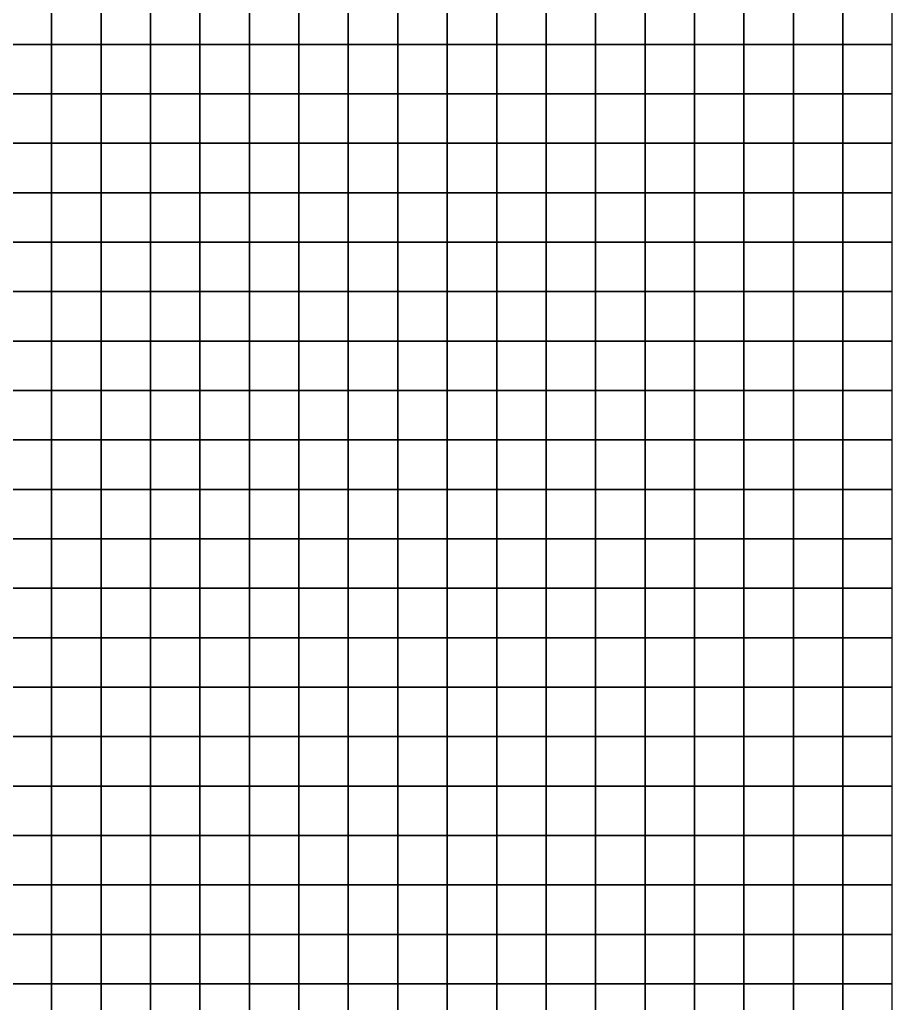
# Model space of a CAD drawing. Header units: metres. Extents: x 0 to 700, y 0 to 800.
# Drawn here: x 523.5 to 700, y 196.1 to 395 of the extents above; entities that cross this region are included whole.
import ezdxf

# ---------------------------------------------------------------- set-up
doc = ezdxf.new("R2010")
doc.units = ezdxf.units.M

msp = doc.modelspace()

# ---------------------------------------------------------------- linework, layer by layer
at = {"layer": 'C2'}
for points in [[(520, 390, -285.39), (530, 390, -283.79), (530, 400, -284.61), (520, 400, -285.98)], [(530, 390, -283.79), (540, 390, -280.27), (540, 400, -281.49), (530, 400, -284.61)], [(540, 390, -280.27), (550, 390, -278.5), (550, 400, -279.93), (540, 400, -281.49)], [(550, 390, -278.5), (560, 390, -279.4), (560, 400, -280.93), (550, 400, -279.93)], [(560, 390, -279.4), (570, 390, -282.49), (570, 400, -283.86), (560, 400, -280.93)], [(570, 390, -282.49), (580, 390, -282.99), (580, 400, -284.33), (570, 400, -283.86)], [(580, 390, -282.99), (590, 390, -281.02), (590, 400, -282.37), (580, 400, -284.33)], [(590, 390, -281.02), (600, 390, -280.35), (600, 400, -281.63), (590, 400, -282.37)], [(600, 390, -280.35), (610, 390, -281.85), (610, 400, -283.09), (600, 400, -281.63)], [(610, 390, -281.85), (620, 390, -284.68), (620, 400, -285.9), (610, 400, -283.09)], [(620, 390, -284.68), (630, 390, -284.53), (630, 400, -285.77), (620, 400, -285.9)], [(630, 390, -284.53), (640, 390, -281.28), (640, 400, -282.69), (630, 400, -285.77)], [(640, 390, -281.28), (650, 390, -280.18), (650, 400, -281.5), (640, 400, -282.69)], [(650, 390, -280.18), (660, 390, -282.31), (660, 400, -283.35), (650, 400, -281.5)], [(660, 390, -282.31), (670, 390, -286.59), (670, 400, -287.1), (660, 400, -283.35)], [(670, 390, -286.59), (680, 390, -289.71), (680, 400, -289.64), (670, 400, -287.1)], [(680, 390, -289.71), (690, 390, -291.32), (690, 400, -290.68), (680, 400, -289.64)], [(690, 390, -291.32), (700, 390, -294.46), (700, 400, -293.25), (690, 400, -290.68)], [(520, 380, -284.11), (530, 380, -282.2), (530, 390, -283.79), (520, 390, -285.39)], [(530, 380, -282.2), (540, 380, -278.57), (540, 390, -280.27), (530, 390, -283.79)], [(540, 380, -278.57), (550, 380, -276.51), (550, 390, -278.5), (540, 390, -280.27)], [(550, 380, -276.51), (560, 380, -276.92), (560, 390, -279.4), (550, 390, -278.5)], [(560, 380, -276.92), (570, 380, -279.39), (570, 390, -282.49), (560, 390, -279.4)], [(570, 380, -279.39), (580, 380, -279.75), (580, 390, -282.99), (570, 390, -282.49)], [(580, 380, -279.75), (590, 380, -278.1), (590, 390, -281.02), (580, 390, -282.99)], [(590, 380, -278.1), (600, 380, -277.62), (600, 390, -280.35), (590, 390, -281.02)], [(600, 380, -277.62), (610, 380, -278.97), (610, 390, -281.85), (600, 390, -280.35)], [(610, 380, -278.97), (620, 380, -281.42), (620, 390, -284.68), (610, 390, -281.85)], [(620, 380, -281.42), (630, 380, -281.34), (630, 390, -284.53), (620, 390, -284.68)], [(630, 380, -281.34), (640, 380, -278.61), (640, 390, -281.28), (630, 390, -284.53)], [(640, 380, -278.61), (650, 380, -277.99), (650, 390, -280.18), (640, 390, -281.28)], [(650, 380, -277.99), (660, 380, -280.59), (660, 390, -282.31), (650, 390, -280.18)], [(660, 380, -280.59), (670, 380, -285.43), (670, 390, -286.59), (660, 390, -282.31)], [(670, 380, -285.43), (680, 380, -289.31), (680, 390, -289.71), (670, 390, -286.59)], [(680, 380, -289.31), (690, 380, -291.93), (690, 390, -291.32), (680, 390, -289.71)], [(690, 380, -291.93), (700, 380, -295.83), (700, 390, -294.46), (690, 390, -291.32)], [(520, 370, -285.05), (530, 370, -282.94), (530, 380, -282.2), (520, 380, -284.11)], [(530, 370, -282.94), (540, 370, -279.23), (540, 380, -278.57), (530, 380, -282.2)], [(540, 370, -279.23), (550, 370, -276.98), (550, 380, -276.51), (540, 380, -278.57)], [(550, 370, -276.98), (560, 370, -277.15), (560, 380, -276.92), (550, 380, -276.51)], [(560, 370, -277.15), (570, 370, -279.42), (570, 380, -279.39), (560, 380, -276.92)], [(570, 370, -279.42), (580, 370, -279.69), (580, 380, -279.75), (570, 380, -279.39)], [(580, 370, -279.69), (590, 370, -278.16), (590, 380, -278.1), (580, 380, -279.75)], [(590, 370, -278.16), (600, 370, -277.71), (600, 380, -277.62), (590, 380, -278.1)], [(600, 370, -277.71), (610, 370, -278.92), (610, 380, -278.97), (600, 380, -277.62)], [(610, 370, -278.92), (620, 370, -281.09), (620, 380, -281.42), (610, 380, -278.97)], [(620, 370, -281.09), (630, 370, -280.9), (630, 380, -281.34), (620, 380, -281.42)], [(630, 370, -280.9), (640, 370, -278.17), (640, 380, -278.61), (630, 380, -281.34)], [(640, 370, -278.17), (650, 370, -277.68), (650, 380, -277.99), (640, 380, -278.61)], [(650, 370, -277.68), (660, 370, -280.49), (660, 380, -280.59), (650, 380, -277.99)], [(660, 370, -280.49), (670, 370, -285.68), (670, 380, -285.43), (660, 380, -280.59)], [(670, 370, -285.68), (680, 370, -290), (680, 380, -289.31), (670, 380, -285.43)], [(680, 370, -290), (690, 370, -293.22), (690, 380, -291.93), (680, 380, -289.31)], [(690, 370, -293.22), (700, 370, -297.55), (700, 380, -295.83), (690, 380, -291.93)], [(520, 360, -288.86), (530, 360, -286.71), (530, 370, -282.94), (520, 370, -285.05)], [(530, 360, -286.71), (540, 360, -282.72), (540, 370, -279.23), (530, 370, -282.94)], [(540, 360, -282.72), (550, 360, -280.32), (550, 370, -276.98), (540, 370, -279.23)], [(550, 360, -280.32), (560, 360, -280.41), (560, 370, -277.15), (550, 370, -276.98)], [(560, 360, -280.41), (570, 360, -282.83), (570, 370, -279.42), (560, 370, -277.15)], [(570, 360, -282.83), (580, 360, -283.05), (580, 370, -279.69), (570, 370, -279.42)], [(580, 360, -283.05), (590, 360, -281.27), (590, 370, -278.16), (580, 370, -279.69)], [(590, 360, -281.27), (600, 360, -280.63), (600, 370, -277.71), (590, 370, -278.16)], [(600, 360, -280.63), (610, 360, -281.83), (610, 370, -278.92), (600, 370, -277.71)], [(610, 360, -281.83), (620, 360, -284.07), (620, 370, -281.09), (610, 370, -278.92)], [(620, 360, -284.07), (630, 360, -283.77), (630, 370, -280.9), (620, 370, -281.09)], [(630, 360, -283.77), (640, 360, -280.64), (640, 370, -278.17), (630, 370, -280.9)], [(640, 360, -280.64), (650, 360, -279.96), (650, 370, -277.68), (640, 370, -278.17)], [(650, 360, -279.96), (660, 360, -282.75), (660, 370, -280.49), (650, 370, -277.68)], [(660, 360, -282.75), (670, 360, -288.01), (670, 370, -285.68), (660, 370, -280.49)], [(670, 360, -288.01), (680, 360, -292.32), (680, 370, -290), (670, 370, -285.68)], [(680, 360, -292.32), (690, 360, -295.41), (690, 370, -293.22), (680, 370, -290)], [(690, 360, -295.41), (700, 360, -299.73), (700, 370, -297.55), (690, 370, -293.22)], [(520, 350, -290.95), (530, 350, -288.95), (530, 360, -286.71), (520, 360, -288.86)], [(530, 350, -288.95), (540, 350, -285.37), (540, 360, -282.72), (530, 360, -286.71)], [(540, 350, -285.37), (550, 350, -283), (550, 360, -280.32), (540, 360, -282.72)], [(550, 350, -283), (560, 350, -282.94), (560, 360, -280.41), (550, 360, -280.32)], [(560, 350, -282.94), (570, 350, -284.85), (570, 360, -282.83), (560, 360, -280.41)], [(570, 350, -284.85), (580, 350, -284.9), (580, 360, -283.05), (570, 360, -282.83)], [(580, 350, -284.9), (590, 350, -283.22), (590, 360, -281.27), (580, 360, -283.05)], [(590, 350, -283.22), (600, 350, -282.46), (600, 360, -280.63), (590, 360, -281.27)], [(600, 350, -282.46), (610, 350, -283.39), (610, 360, -281.83), (600, 360, -280.63)], [(610, 350, -283.39), (620, 350, -285.1), (620, 360, -284.07), (610, 360, -281.83)], [(620, 350, -285.1), (630, 350, -284.62), (630, 360, -283.77), (620, 360, -284.07)], [(630, 350, -284.62), (640, 350, -281.73), (640, 360, -280.64), (630, 360, -283.77)], [(640, 350, -281.73), (650, 350, -281.11), (650, 360, -279.96), (640, 360, -280.64)], [(650, 350, -281.11), (660, 350, -283.96), (660, 360, -282.75), (650, 360, -279.96)], [(660, 350, -283.96), (670, 350, -289.27), (670, 360, -288.01), (660, 360, -282.75)], [(670, 350, -289.27), (680, 350, -293.74), (680, 360, -292.32), (670, 360, -288.01)], [(680, 350, -293.74), (690, 350, -297.25), (690, 360, -295.41), (680, 360, -292.32)], [(690, 350, -297.25), (700, 350, -301.72), (700, 360, -299.73), (690, 360, -295.41)], [(520, 340, -293.2), (530, 340, -291.53), (530, 350, -288.95), (520, 350, -290.95)], [(530, 340, -291.53), (540, 340, -288.52), (540, 350, -285.37), (530, 350, -288.95)], [(540, 340, -288.52), (550, 340, -286.38), (550, 350, -283), (540, 350, -285.37)], [(550, 340, -286.38), (560, 340, -286.07), (560, 350, -282.94), (550, 350, -283)], [(560, 340, -286.07), (570, 340, -287.42), (570, 350, -284.85), (560, 350, -282.94)], [(570, 340, -287.42), (580, 340, -287.2), (580, 350, -284.9), (570, 350, -284.85)], [(580, 340, -287.2), (590, 340, -285.58), (590, 350, -283.22), (580, 350, -284.9)], [(590, 340, -285.58), (600, 340, -284.66), (600, 350, -282.46), (590, 350, -283.22)], [(600, 340, -284.66), (610, 340, -285.14), (610, 350, -283.39), (600, 350, -282.46)], [(610, 340, -285.14), (620, 340, -286.18), (620, 350, -285.1), (610, 350, -283.39)], [(620, 340, -286.18), (630, 340, -285.53), (630, 350, -284.62), (620, 350, -285.1)], [(630, 340, -285.53), (640, 340, -282.96), (640, 350, -281.73), (630, 350, -284.62)], [(640, 340, -282.96), (650, 340, -282.54), (650, 350, -281.11), (640, 350, -281.73)], [(650, 340, -282.54), (660, 340, -285.27), (660, 350, -283.96), (650, 350, -281.11)], [(660, 340, -285.27), (670, 340, -290.45), (670, 350, -289.27), (660, 350, -283.96)], [(670, 340, -290.45), (680, 340, -294.97), (680, 350, -293.74), (670, 350, -289.27)], [(680, 340, -294.97), (690, 340, -298.78), (690, 350, -297.25), (680, 350, -293.74)], [(690, 340, -298.78), (700, 340, -303.3), (700, 350, -301.72), (690, 350, -297.25)], [(520, 330, -295.7), (530, 330, -294.44), (530, 340, -291.53), (520, 340, -293.2)], [(530, 330, -294.44), (540, 330, -292.06), (540, 340, -288.52), (530, 340, -291.53)], [(540, 330, -292.06), (550, 330, -290.19), (550, 340, -286.38), (540, 340, -288.52)], [(550, 330, -290.19), (560, 330, -289.57), (560, 340, -286.07), (550, 340, -286.38)], [(560, 330, -289.57), (570, 330, -290.19), (570, 340, -287.42), (560, 340, -286.07)], [(570, 330, -290.19), (580, 330, -289.56), (580, 340, -287.2), (570, 340, -287.42)], [(580, 330, -289.56), (590, 330, -287.92), (590, 340, -285.58), (580, 340, -287.2)], [(590, 330, -287.92), (600, 330, -286.83), (600, 340, -284.66), (590, 340, -285.58)], [(600, 330, -286.83), (610, 330, -286.69), (610, 340, -285.14), (600, 340, -284.66)], [(610, 330, -286.69), (620, 330, -287.08), (620, 340, -286.18), (610, 340, -285.14)], [(620, 330, -287.08), (630, 330, -286.31), (630, 340, -285.53), (620, 340, -286.18)], [(630, 330, -286.31), (640, 330, -284.2), (640, 340, -282.96), (630, 340, -285.53)], [(640, 330, -284.2), (650, 330, -284.03), (650, 340, -282.54), (640, 340, -282.96)], [(650, 330, -284.03), (660, 330, -286.41), (660, 340, -285.27), (650, 340, -282.54)], [(660, 330, -286.41), (670, 330, -291.29), (670, 340, -290.45), (660, 340, -285.27)], [(670, 330, -291.29), (680, 330, -295.74), (680, 340, -294.97), (670, 340, -290.45)], [(680, 330, -295.74), (690, 330, -299.67), (690, 340, -298.78), (680, 340, -294.97)], [(690, 330, -299.67), (700, 330, -304.12), (700, 340, -303.3), (690, 340, -298.78)], [(520, 320, -297.73), (530, 320, -296.94), (530, 330, -294.44), (520, 330, -295.7)], [(530, 320, -296.94), (540, 320, -295.22), (540, 330, -292.06), (530, 330, -294.44)], [(540, 320, -295.22), (550, 320, -293.74), (550, 330, -290.19), (540, 330, -292.06)], [(550, 320, -293.74), (560, 320, -293.03), (560, 330, -289.57), (550, 330, -290.19)], [(560, 320, -293.03), (570, 320, -293.11), (570, 330, -290.19), (560, 330, -289.57)], [(570, 320, -293.11), (580, 320, -292.27), (580, 330, -289.56), (570, 330, -290.19)], [(580, 320, -292.27), (590, 320, -290.67), (590, 330, -287.92), (580, 330, -289.56)], [(590, 320, -290.67), (600, 320, -289.36), (600, 330, -286.83), (590, 330, -287.92)], [(600, 320, -289.36), (610, 320, -288.77), (610, 330, -286.69), (600, 330, -286.83)], [(610, 320, -288.77), (620, 320, -288.58), (620, 330, -287.08), (610, 330, -286.69)], [(620, 320, -288.58), (630, 320, -287.65), (630, 330, -286.31), (620, 330, -287.08)], [(630, 320, -287.65), (640, 320, -285.88), (640, 330, -284.2), (630, 330, -286.31)], [(640, 320, -285.88), (650, 320, -285.79), (650, 330, -284.03), (640, 330, -284.2)], [(650, 320, -285.79), (660, 320, -287.88), (660, 330, -286.41), (650, 330, -284.03)], [(660, 320, -287.88), (670, 320, -292.35), (670, 330, -291.29), (660, 330, -286.41)], [(670, 320, -292.35), (680, 320, -296.53), (680, 330, -295.74), (670, 330, -291.29)], [(680, 320, -296.53), (690, 320, -300.35), (690, 330, -299.67), (680, 330, -295.74)], [(690, 320, -300.35), (700, 320, -304.53), (700, 330, -304.12), (690, 330, -299.67)], [(520, 310, -300.9), (530, 310, -300.6), (530, 320, -296.94), (520, 320, -297.73)], [(530, 310, -300.6), (540, 310, -299.4), (540, 320, -295.22), (530, 320, -296.94)], [(540, 310, -299.4), (550, 310, -298.38), (550, 320, -293.74), (540, 320, -295.22)], [(550, 310, -298.38), (560, 310, -297.93), (560, 320, -293.03), (550, 320, -293.74)], [(560, 310, -297.93), (570, 310, -298.14), (570, 320, -293.11), (560, 320, -293.03)], [(570, 310, -298.14), (580, 310, -297.25), (580, 320, -292.27), (570, 320, -293.11)], [(580, 310, -297.25), (590, 310, -295.41), (590, 320, -290.67), (580, 320, -292.27)], [(590, 310, -295.41), (600, 310, -293.8), (600, 320, -289.36), (590, 320, -290.67)], [(600, 310, -293.8), (610, 310, -292.93), (610, 320, -288.77), (600, 320, -289.36)], [(610, 310, -292.93), (620, 310, -292.48), (620, 320, -288.58), (610, 320, -288.77)], [(620, 310, -292.48), (630, 310, -291.27), (630, 320, -287.65), (620, 320, -288.58)], [(630, 310, -291.27), (640, 310, -289.19), (640, 320, -285.88), (630, 320, -287.65)], [(640, 310, -289.19), (650, 310, -288.74), (650, 320, -285.79), (640, 320, -285.88)], [(650, 310, -288.74), (660, 310, -290.35), (660, 320, -287.88), (650, 320, -285.79)], [(660, 310, -290.35), (670, 310, -294.21), (670, 320, -292.35), (660, 320, -287.88)], [(670, 310, -294.21), (680, 310, -297.74), (680, 320, -296.53), (670, 320, -292.35)], [(680, 310, -297.74), (690, 310, -300.9), (690, 320, -300.35), (680, 320, -296.53)], [(690, 310, -300.9), (700, 310, -304.43), (700, 320, -304.53), (690, 320, -300.35)], [(520, 300, -302.42), (530, 300, -302.45), (530, 310, -300.6), (520, 310, -300.9)], [(530, 300, -302.45), (540, 300, -301.85), (540, 310, -299.4), (530, 310, -300.6)], [(540, 300, -301.85), (550, 300, -301.14), (550, 310, -298.38), (540, 310, -299.4)], [(550, 300, -301.14), (560, 300, -300.7), (560, 310, -297.93), (550, 310, -298.38)], [(560, 300, -300.7), (570, 300, -300.5), (570, 310, -298.14), (560, 310, -297.93)], [(570, 300, -300.5), (580, 300, -299.46), (580, 310, -297.25), (570, 310, -298.14)], [(580, 300, -299.46), (590, 300, -297.65), (590, 310, -295.41), (580, 310, -297.25)], [(590, 300, -297.65), (600, 300, -295.87), (600, 310, -293.8), (590, 310, -295.41)], [(600, 300, -295.87), (610, 300, -294.7), (610, 310, -292.93), (600, 310, -293.8)], [(610, 300, -294.7), (620, 300, -293.82), (620, 310, -292.48), (610, 310, -292.93)], [(620, 300, -293.82), (630, 300, -292.47), (630, 310, -291.27), (620, 310, -292.48)], [(630, 300, -292.47), (640, 300, -290.63), (640, 310, -289.19), (630, 310, -291.27)], [(640, 300, -290.63), (650, 300, -290.13), (650, 310, -288.74), (640, 310, -289.19)], [(650, 300, -290.13), (660, 300, -291.48), (660, 310, -290.35), (650, 310, -288.74)], [(660, 300, -291.48), (670, 300, -294.84), (670, 310, -294.21), (660, 310, -290.35)], [(670, 300, -294.84), (680, 300, -297.9), (680, 310, -297.74), (670, 310, -294.21)], [(680, 300, -297.9), (690, 300, -300.75), (690, 310, -300.9), (680, 310, -297.74)], [(690, 300, -300.75), (700, 300, -303.83), (700, 310, -304.43), (690, 310, -300.9)], [(520, 290, -303.36), (530, 290, -303.55), (530, 300, -302.45), (520, 300, -302.42)], [(530, 290, -303.55), (540, 290, -303.38), (540, 300, -301.85), (530, 300, -302.45)], [(540, 290, -303.38), (550, 290, -302.89), (550, 300, -301.14), (540, 300, -301.85)], [(550, 290, -302.89), (560, 290, -302.4), (560, 300, -300.7), (550, 300, -301.14)], [(560, 290, -302.4), (570, 290, -301.86), (570, 300, -300.5), (560, 300, -300.7)], [(570, 290, -301.86), (580, 290, -300.65), (580, 300, -299.46), (570, 300, -300.5)], [(580, 290, -300.65), (590, 290, -298.82), (590, 300, -297.65), (580, 300, -299.46)], [(590, 290, -298.82), (600, 290, -296.94), (600, 300, -295.87), (590, 300, -297.65)], [(600, 290, -296.94), (610, 290, -295.52), (610, 300, -294.7), (600, 300, -295.87)], [(610, 290, -295.52), (620, 290, -294.38), (620, 300, -293.82), (610, 300, -294.7)], [(620, 290, -294.38), (630, 290, -292.92), (630, 300, -292.47), (620, 300, -293.82)], [(630, 290, -292.92), (640, 290, -291.26), (640, 300, -290.63), (630, 300, -292.47)], [(640, 290, -291.26), (650, 290, -290.75), (650, 300, -290.13), (640, 300, -290.63)], [(650, 290, -290.75), (660, 290, -291.83), (660, 300, -291.48), (650, 300, -290.13)], [(660, 290, -291.83), (670, 290, -294.77), (670, 300, -294.84), (660, 300, -291.48)], [(670, 290, -294.77), (680, 290, -297.49), (680, 300, -297.9), (670, 300, -294.84)], [(680, 290, -297.49), (690, 290, -300.01), (690, 300, -300.75), (680, 300, -297.9)], [(690, 290, -300.01), (700, 290, -302.75), (700, 300, -303.83), (690, 300, -300.75)], [(520, 280, -304.02), (530, 280, -304.23), (530, 290, -303.55), (520, 290, -303.36)], [(530, 280, -304.23), (540, 280, -304.16), (540, 290, -303.38), (530, 290, -303.55)], [(540, 280, -304.16), (550, 280, -303.76), (550, 290, -302.89), (540, 290, -303.38)], [(550, 280, -303.76), (560, 280, -303.13), (560, 290, -302.4), (550, 290, -302.89)], [(560, 280, -303.13), (570, 280, -302.37), (570, 290, -301.86), (560, 290, -302.4)], [(570, 280, -302.37), (580, 280, -301.02), (580, 290, -300.65), (570, 290, -301.86)], [(580, 280, -301.02), (590, 280, -299.13), (590, 290, -298.82), (580, 290, -300.65)], [(590, 280, -299.13), (600, 280, -297.1), (600, 290, -296.94), (590, 290, -298.82)], [(600, 280, -297.1), (610, 280, -295.38), (610, 290, -295.52), (600, 290, -296.94)], [(610, 280, -295.38), (620, 280, -293.94), (620, 290, -294.38), (610, 290, -295.52)], [(620, 280, -293.94), (630, 280, -292.35), (630, 290, -292.92), (620, 290, -294.38)], [(630, 280, -292.35), (640, 280, -290.7), (640, 290, -291.26), (630, 290, -292.92)], [(640, 280, -290.7), (650, 280, -290.09), (650, 290, -290.75), (640, 290, -291.26)], [(650, 280, -290.09), (660, 280, -290.74), (660, 290, -291.83), (650, 290, -290.75)], [(660, 280, -290.74), (670, 280, -293.42), (670, 290, -294.77), (660, 290, -291.83)], [(670, 280, -293.42), (680, 280, -295.98), (680, 290, -297.49), (670, 290, -294.77)], [(680, 280, -295.98), (690, 280, -298.37), (690, 290, -300.01), (680, 290, -297.49)], [(690, 280, -298.37), (700, 280, -300.96), (700, 290, -302.75), (690, 290, -300.01)], [(520, 270, -303.54), (530, 270, -303.58), (530, 280, -304.23), (520, 280, -304.02)], [(530, 270, -303.58), (540, 270, -303.61), (540, 280, -304.16), (530, 280, -304.23)], [(540, 270, -303.61), (550, 270, -303.27), (550, 280, -303.76), (540, 280, -304.16)], [(550, 270, -303.27), (560, 270, -302.55), (560, 280, -303.13), (550, 280, -303.76)], [(560, 270, -302.55), (570, 270, -301.61), (570, 280, -302.37), (560, 280, -303.13)], [(570, 270, -301.61), (580, 270, -300.23), (580, 280, -301.02), (570, 280, -302.37)], [(580, 270, -300.23), (590, 270, -298.53), (590, 280, -299.13), (580, 280, -301.02)], [(590, 270, -298.53), (600, 270, -296.64), (600, 280, -297.1), (590, 280, -299.13)], [(600, 270, -296.64), (610, 270, -294.9), (610, 280, -295.38), (600, 280, -297.1)], [(610, 270, -294.9), (620, 270, -293.58), (620, 280, -293.94), (610, 280, -295.38)], [(620, 270, -293.58), (630, 270, -292.06), (630, 280, -292.35), (620, 280, -293.94)], [(630, 270, -292.06), (640, 270, -290.51), (640, 280, -290.7), (630, 280, -292.35)], [(640, 270, -290.51), (650, 270, -289.86), (650, 280, -290.09), (640, 280, -290.7)], [(650, 270, -289.86), (660, 270, -290.32), (660, 280, -290.74), (650, 280, -290.09)], [(660, 270, -290.32), (670, 270, -292.69), (670, 280, -293.42), (660, 280, -290.74)], [(670, 270, -292.69), (680, 270, -294.95), (680, 280, -295.98), (670, 280, -293.42)], [(680, 270, -294.95), (690, 270, -296.91), (690, 280, -298.37), (680, 280, -295.98)], [(690, 270, -296.91), (700, 270, -299.23), (700, 280, -300.96), (690, 280, -298.37)], [(520, 260, -302.62), (530, 260, -302.45), (530, 270, -303.58), (520, 270, -303.54)], [(530, 260, -302.45), (540, 260, -302.56), (540, 270, -303.61), (530, 270, -303.58)], [(540, 260, -302.56), (550, 260, -302.36), (550, 270, -303.27), (540, 270, -303.61)], [(550, 260, -302.36), (560, 260, -301.64), (560, 270, -302.55), (550, 270, -303.27)], [(560, 260, -301.64), (570, 260, -300.72), (570, 270, -301.61), (560, 270, -302.55)], [(570, 260, -300.72), (580, 260, -299.54), (580, 270, -300.23), (570, 270, -301.61)], [(580, 260, -299.54), (590, 260, -298.14), (590, 270, -298.53), (580, 270, -300.23)], [(590, 260, -298.14), (600, 260, -296.47), (600, 270, -296.64), (590, 270, -298.53)], [(600, 260, -296.47), (610, 260, -294.87), (610, 270, -294.9), (600, 270, -296.64)], [(610, 260, -294.87), (620, 260, -293.63), (620, 270, -293.58), (610, 270, -294.9)], [(620, 260, -293.63), (630, 260, -292.16), (630, 270, -292.06), (620, 270, -293.58)], [(630, 260, -292.16), (640, 260, -290.61), (640, 270, -290.51), (630, 270, -292.06)], [(640, 260, -290.61), (650, 260, -289.92), (650, 270, -289.86), (640, 270, -290.51)], [(650, 260, -289.92), (660, 260, -290.41), (660, 270, -290.32), (650, 270, -289.86)], [(660, 260, -290.41), (670, 260, -292.44), (670, 270, -292.69), (660, 270, -290.32)], [(670, 260, -292.44), (680, 260, -294.36), (680, 270, -294.95), (670, 270, -292.69)], [(680, 260, -294.36), (690, 260, -295.92), (690, 270, -296.91), (680, 270, -294.95)], [(690, 260, -295.92), (700, 260, -297.91), (700, 270, -299.23), (690, 270, -296.91)], [(520, 250, -302.24), (530, 250, -301.86), (530, 260, -302.45), (520, 260, -302.62)], [(530, 250, -301.86), (540, 250, -302.07), (540, 260, -302.56), (530, 260, -302.45)], [(540, 250, -302.07), (550, 250, -301.91), (550, 260, -302.36), (540, 260, -302.56)], [(550, 250, -301.91), (560, 250, -301.13), (560, 260, -301.64), (550, 260, -302.36)], [(560, 250, -301.13), (570, 250, -300), (570, 260, -300.72), (560, 260, -301.64)], [(570, 250, -300), (580, 250, -298.92), (580, 260, -299.54), (570, 260, -300.72)], [(580, 250, -298.92), (590, 250, -297.83), (590, 260, -298.14), (580, 260, -299.54)], [(590, 250, -297.83), (600, 250, -296.39), (600, 260, -296.47), (590, 260, -298.14)], [(600, 250, -296.39), (610, 250, -294.85), (610, 260, -294.87), (600, 260, -296.47)], [(610, 250, -294.85), (620, 250, -293.64), (620, 260, -293.63), (610, 260, -294.87)], [(620, 250, -293.64), (630, 250, -292.24), (630, 260, -292.16), (620, 260, -293.63)], [(630, 250, -292.24), (640, 250, -290.92), (640, 260, -290.61), (630, 260, -292.16)], [(640, 250, -290.92), (650, 250, -290.23), (650, 260, -289.92), (640, 260, -290.61)], [(650, 250, -290.23), (660, 250, -290.63), (660, 260, -290.41), (650, 260, -289.92)], [(660, 250, -290.63), (670, 250, -292.34), (670, 260, -292.44), (660, 260, -290.41)], [(670, 250, -292.34), (680, 250, -293.94), (680, 260, -294.36), (670, 260, -292.44)], [(680, 250, -293.94), (690, 250, -295.2), (690, 260, -295.92), (680, 260, -294.36)], [(690, 250, -295.2), (700, 250, -296.91), (700, 260, -297.91), (690, 260, -295.92)], [(520, 240, -302.23), (530, 240, -301.73), (530, 250, -301.86), (520, 250, -302.24)], [(530, 240, -301.73), (540, 240, -302.05), (540, 250, -302.07), (530, 250, -301.86)], [(540, 240, -302.05), (550, 240, -301.93), (550, 250, -301.91), (540, 250, -302.07)], [(550, 240, -301.93), (560, 240, -301.08), (560, 250, -301.13), (550, 250, -301.91)], [(560, 240, -301.08), (570, 240, -299.68), (570, 250, -300), (560, 250, -301.13)], [(570, 240, -299.68), (580, 240, -298.66), (580, 250, -298.92), (570, 250, -300)], [(580, 240, -298.66), (590, 240, -297.95), (590, 250, -297.83), (580, 250, -298.92)], [(590, 240, -297.95), (600, 240, -296.69), (600, 250, -296.39), (590, 250, -297.83)], [(600, 240, -296.69), (610, 240, -295.17), (610, 250, -294.85), (600, 250, -296.39)], [(610, 240, -295.17), (620, 240, -293.92), (620, 250, -293.64), (610, 250, -294.85)], [(620, 240, -293.92), (630, 240, -292.62), (630, 250, -292.24), (620, 250, -293.64)], [(630, 240, -292.62), (640, 240, -291.62), (640, 250, -290.92), (630, 250, -292.24)], [(640, 240, -291.62), (650, 240, -290.99), (650, 250, -290.23), (640, 250, -290.92)], [(650, 240, -290.99), (660, 240, -291.25), (660, 250, -290.63), (650, 250, -290.23)], [(660, 240, -291.25), (670, 240, -292.66), (670, 250, -292.34), (660, 250, -290.63)], [(670, 240, -292.66), (680, 240, -294.02), (680, 250, -293.94), (670, 250, -292.34)], [(680, 240, -294.02), (690, 240, -295.11), (690, 250, -295.2), (680, 250, -293.94)], [(690, 240, -295.11), (700, 240, -296.61), (700, 250, -296.91), (690, 250, -295.2)], [(520, 230, -303.62), (530, 230, -303.11), (530, 240, -301.73), (520, 240, -302.23)], [(530, 230, -303.11), (540, 230, -303.37), (540, 240, -302.05), (530, 240, -301.73)], [(540, 230, -303.37), (550, 230, -303.25), (550, 240, -301.93), (540, 240, -302.05)], [(550, 230, -303.25), (560, 230, -302.41), (560, 240, -301.08), (550, 240, -301.93)], [(560, 230, -302.41), (570, 230, -300.99), (570, 240, -299.68), (560, 240, -301.08)], [(570, 230, -300.99), (580, 230, -300.02), (580, 240, -298.66), (570, 240, -299.68)], [(580, 230, -300.02), (590, 230, -299.38), (590, 240, -297.95), (580, 240, -298.66)], [(590, 230, -299.38), (600, 230, -298.12), (600, 240, -296.69), (590, 240, -297.95)], [(600, 230, -298.12), (610, 230, -296.57), (610, 240, -295.17), (600, 240, -296.69)], [(610, 230, -296.57), (620, 230, -295.18), (620, 240, -293.92), (610, 240, -295.17)], [(620, 230, -295.18), (630, 230, -293.86), (630, 240, -292.62), (620, 240, -293.92)], [(630, 230, -293.86), (640, 230, -292.94), (640, 240, -291.62), (630, 240, -292.62)], [(640, 230, -292.94), (650, 230, -292.21), (650, 240, -290.99), (640, 240, -291.62)], [(650, 230, -292.21), (660, 230, -292.16), (660, 240, -291.25), (650, 240, -290.99)], [(660, 230, -292.16), (670, 230, -293.31), (670, 240, -292.66), (660, 240, -291.25)], [(670, 230, -293.31), (680, 230, -294.44), (680, 240, -294.02), (670, 240, -292.66)], [(680, 230, -294.44), (690, 230, -295.39), (690, 240, -295.11), (680, 240, -294.02)], [(690, 230, -295.39), (700, 230, -296.69), (700, 240, -296.61), (690, 240, -295.11)], [(520, 220, -303.77), (530, 220, -303.13), (530, 230, -303.11), (520, 230, -303.62)], [(530, 220, -303.13), (540, 220, -303.43), (540, 230, -303.37), (530, 230, -303.11)], [(540, 220, -303.43), (550, 220, -303.3), (550, 230, -303.25), (540, 230, -303.37)], [(550, 220, -303.3), (560, 220, -302.3), (560, 230, -302.41), (550, 230, -303.25)], [(560, 220, -302.3), (570, 220, -300.67), (570, 230, -300.99), (560, 230, -302.41)], [(570, 220, -300.67), (580, 220, -299.76), (580, 230, -300.02), (570, 230, -300.99)], [(580, 220, -299.76), (590, 220, -299.54), (590, 230, -299.38), (580, 230, -300.02)], [(590, 220, -299.54), (600, 220, -298.58), (600, 230, -298.12), (590, 230, -299.38)], [(600, 220, -298.58), (610, 220, -297.11), (610, 230, -296.57), (600, 230, -298.12)], [(610, 220, -297.11), (620, 220, -295.67), (620, 230, -295.18), (610, 230, -296.57)], [(620, 220, -295.67), (630, 220, -294.57), (630, 230, -293.86), (620, 230, -295.18)], [(630, 220, -294.57), (640, 220, -294.07), (640, 230, -292.94), (630, 230, -293.86)], [(640, 220, -294.07), (650, 220, -293.57), (650, 230, -292.21), (640, 230, -292.94)], [(650, 220, -293.57), (660, 220, -293.51), (660, 230, -292.16), (650, 230, -292.21)], [(660, 220, -293.51), (670, 220, -294.43), (670, 230, -293.31), (660, 230, -292.16)], [(670, 220, -294.43), (680, 220, -295.43), (680, 230, -294.44), (670, 230, -293.31)], [(680, 220, -295.43), (690, 220, -296.37), (690, 230, -295.39), (680, 230, -294.44)], [(690, 220, -296.37), (700, 220, -297.55), (700, 230, -296.69), (690, 230, -295.39)], [(520, 210, -303.29), (530, 210, -302.5), (530, 220, -303.13), (520, 220, -303.77)], [(530, 210, -302.5), (540, 210, -302.96), (540, 220, -303.43), (530, 220, -303.13)], [(540, 210, -302.96), (550, 210, -302.92), (550, 220, -303.3), (540, 220, -303.43)], [(550, 210, -302.92), (560, 210, -301.76), (560, 220, -302.3), (550, 220, -303.3)], [(560, 210, -301.76), (570, 210, -299.84), (570, 220, -300.67), (560, 220, -302.3)], [(570, 210, -299.84), (580, 210, -299.05), (580, 220, -299.76), (570, 220, -300.67)], [(580, 210, -299.05), (590, 210, -299.42), (590, 220, -299.54), (580, 220, -299.76)], [(590, 210, -299.42), (600, 210, -299.01), (600, 220, -298.58), (590, 220, -299.54)], [(600, 210, -299.01), (610, 210, -297.76), (610, 220, -297.11), (600, 220, -298.58)], [(610, 210, -297.76), (620, 210, -296.51), (620, 220, -295.67), (610, 220, -297.11)], [(620, 210, -296.51), (630, 210, -295.81), (630, 220, -294.57), (620, 220, -295.67)], [(630, 210, -295.81), (640, 210, -295.93), (640, 220, -294.07), (630, 220, -294.57)], [(640, 210, -295.93), (650, 210, -295.86), (650, 220, -293.57), (640, 220, -294.07)], [(650, 210, -295.86), (660, 210, -295.94), (660, 220, -293.51), (650, 220, -293.57)], [(660, 210, -295.94), (670, 210, -296.59), (670, 220, -294.43), (660, 220, -293.51)], [(670, 210, -296.59), (680, 210, -297.39), (680, 220, -295.43), (670, 220, -294.43)], [(680, 210, -297.39), (690, 210, -298.19), (690, 220, -296.37), (680, 220, -295.43)], [(690, 210, -298.19), (700, 210, -299.23), (700, 220, -297.55), (690, 220, -296.37)], [(520, 200, -303.19), (530, 200, -302.29), (530, 210, -302.5), (520, 210, -303.29)], [(530, 200, -302.29), (540, 200, -302.73), (540, 210, -302.96), (530, 210, -302.5)], [(540, 200, -302.73), (550, 200, -302.71), (550, 210, -302.92), (540, 210, -302.96)], [(550, 200, -302.71), (560, 200, -301.45), (560, 210, -301.76), (550, 210, -302.92)], [(560, 200, -301.45), (570, 200, -299.33), (570, 210, -299.84), (560, 210, -301.76)], [(570, 200, -299.33), (580, 200, -298.71), (580, 210, -299.05), (570, 210, -299.84)], [(580, 200, -298.71), (590, 200, -299.56), (590, 210, -299.42), (580, 210, -299.05)], [(590, 200, -299.56), (600, 200, -299.54), (600, 210, -299.01), (590, 210, -299.42)], [(600, 200, -299.54), (610, 200, -298.44), (610, 210, -297.76), (600, 210, -299.01)], [(610, 200, -298.44), (620, 200, -297.09), (620, 210, -296.51), (610, 210, -297.76)], [(620, 200, -297.09), (630, 200, -296.66), (630, 210, -295.81), (620, 210, -296.51)], [(630, 200, -296.66), (640, 200, -297.31), (640, 210, -295.93), (630, 210, -295.81)], [(640, 200, -297.31), (650, 200, -297.49), (650, 210, -295.86), (640, 210, -295.93)], [(650, 200, -297.49), (660, 200, -297.56), (660, 210, -295.94), (650, 210, -295.86)], [(660, 200, -297.56), (670, 200, -298.02), (670, 210, -296.59), (660, 210, -295.94)], [(670, 200, -298.02), (680, 200, -298.77), (680, 210, -297.39), (670, 210, -296.59)], [(680, 200, -298.77), (690, 200, -299.76), (690, 210, -298.19), (680, 210, -297.39)], [(690, 200, -299.76), (700, 200, -300.79), (700, 210, -299.23), (690, 210, -298.19)], [(520, 190, -302.93), (530, 190, -301.91), (530, 200, -302.29), (520, 200, -303.19)], [(530, 190, -301.91), (540, 190, -302.24), (540, 200, -302.73), (530, 200, -302.29)], [(540, 190, -302.24), (550, 190, -302.18), (550, 200, -302.71), (540, 200, -302.73)], [(550, 190, -302.18), (560, 190, -300.94), (560, 200, -301.45), (550, 200, -302.71)], [(560, 190, -300.94), (570, 190, -298.69), (570, 200, -299.33), (560, 200, -301.45)], [(570, 190, -298.69), (580, 190, -298.31), (580, 200, -298.71), (570, 200, -299.33)], [(580, 190, -298.31), (590, 190, -299.62), (590, 200, -299.56), (580, 200, -298.71)], [(590, 190, -299.62), (600, 190, -300), (600, 200, -299.54), (590, 200, -299.56)], [(600, 190, -300), (610, 190, -299.12), (610, 200, -298.44), (600, 200, -299.54)], [(610, 190, -299.12), (620, 190, -297.73), (620, 200, -297.09), (610, 200, -298.44)], [(620, 190, -297.73), (630, 190, -297.5), (630, 200, -296.66), (620, 200, -297.09)], [(630, 190, -297.5), (640, 190, -298.65), (640, 200, -297.31), (630, 200, -296.66)], [(640, 190, -298.65), (650, 190, -299.01), (650, 200, -297.49), (640, 200, -297.31)], [(650, 190, -299.01), (660, 190, -299.04), (660, 200, -297.56), (650, 200, -297.49)], [(660, 190, -299.04), (670, 190, -299.34), (670, 200, -298.02), (660, 200, -297.56)], [(670, 190, -299.34), (680, 190, -300.04), (680, 200, -298.77), (670, 200, -298.02)], [(680, 190, -300.04), (690, 190, -301.27), (690, 200, -299.76), (680, 200, -298.77)], [(690, 190, -301.27), (700, 190, -302.31), (700, 200, -300.79), (690, 200, -299.76)]]:
    msp.add_3dface(points, dxfattribs=at)

doc.saveas('drawing.dxf')
